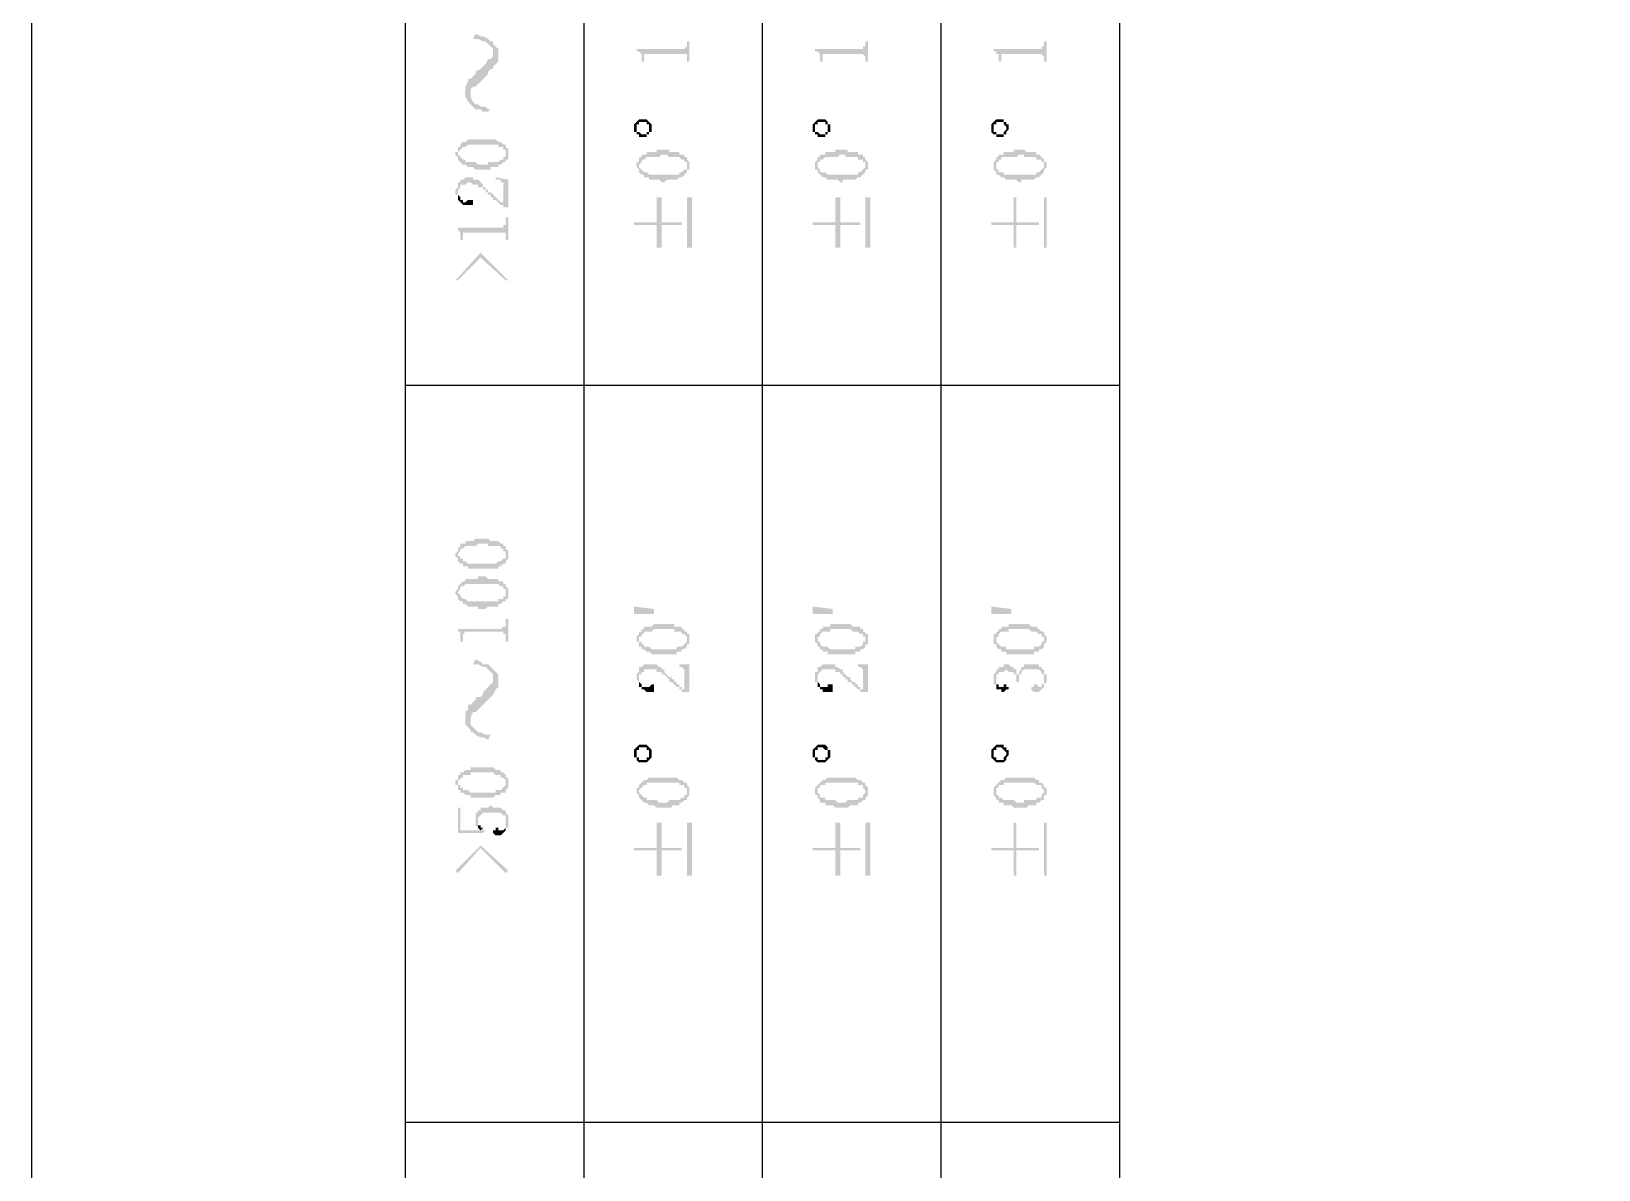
# Model space of a CAD drawing. Header units: millimetres. Extents: x 1233 to 2351, y 1180 to 1535.
# Drawn here: x 1931.4 to 1959.52, y 1494.6 to 1515.02 of the extents above; entities that cross this region are included whole.
import ezdxf

# ---------------------------------------------------------------- set-up
doc = ezdxf.new("R2010")
doc.units = ezdxf.units.MM

msp = doc.modelspace()

# ---------------------------------------------------------------- hatches: boundary and pattern name
at = {"transparency": 33554559}
for points in [[(1939.32318, 1514.88903), (1939.41344, 1514.88903), (1939.50371, 1514.8439), (1939.54884, 1514.8439), (1939.59397, 1514.79877), (1939.59397, 1514.79877), (1939.6391, 1514.75363), (1939.68424, 1514.7085), (1939.68424, 1514.34744), (1939.68424, 1514.39258), (1939.72937, 1514.43771), (1939.7745, 1514.48284), (1939.7745, 1514.7085), (1939.72937, 1514.75363), (1939.68424, 1514.79877), (1939.68424, 1514.8439), (1939.6391, 1514.8439), (1939.59397, 1514.88903), (1939.50371, 1514.93416), (1939.45857, 1514.93416), (1939.36831, 1514.9793)], [(1942.25677, 1514.7085), (1942.25677, 1514.66337), (1942.3019, 1514.66337), (1942.34703, 1514.61824), (1942.34703, 1514.57311), (1942.34703, 1514.48284), (1942.39217, 1514.48284), (1942.39217, 1514.57311), (1942.39217, 1514.61824), (1943.15941, 1514.61824), (1943.15941, 1514.57311), (1943.15941, 1514.48284), (1943.20454, 1514.48284), (1943.20454, 1514.8439), (1943.15941, 1514.8439), (1943.15941, 1514.79877), (1943.15941, 1514.75363), (1943.15941, 1514.75363), (1943.11428, 1514.7085), (1943.06915, 1514.7085)], [(1945.46115, 1514.7085), (1945.46115, 1514.66337), (1945.50629, 1514.66337), (1945.55142, 1514.61824), (1945.55142, 1514.57311), (1945.55142, 1514.48284), (1945.59655, 1514.48284), (1945.59655, 1514.57311), (1945.59655, 1514.61824), (1946.31866, 1514.61824), (1946.3638, 1514.57311), (1946.3638, 1514.48284), (1946.40893, 1514.48284), (1946.40893, 1514.8439), (1946.3638, 1514.8439), (1946.3638, 1514.79877), (1946.3638, 1514.75363), (1946.31866, 1514.75363), (1946.31866, 1514.7085), (1946.27353, 1514.7085)], [(1948.66554, 1514.7085), (1948.66554, 1514.66337), (1948.71067, 1514.66337), (1948.71067, 1514.61824), (1948.7558, 1514.61824), (1948.7558, 1514.57311), (1948.7558, 1514.48284), (1948.80093, 1514.48284), (1948.80093, 1514.57311), (1948.80093, 1514.61824), (1949.52305, 1514.61824), (1949.56818, 1514.57311), (1949.56818, 1514.48284), (1949.61331, 1514.48284), (1949.61331, 1514.8439), (1949.56818, 1514.8439), (1949.56818, 1514.79877), (1949.56818, 1514.75363), (1949.52305, 1514.75363), (1949.52305, 1514.7085), (1949.47792, 1514.7085)], [(1939.18778, 1513.94126), (1939.18778, 1513.85099), (1939.23291, 1513.76073), (1939.27805, 1513.71559), (1939.27805, 1513.89612), (1939.27805, 1513.98639), (1939.32318, 1514.03152), (1939.36831, 1514.03152), (1939.41344, 1514.07665), (1939.45857, 1514.12178), (1939.50371, 1514.16692), (1939.54884, 1514.21205), (1939.59397, 1514.25718), (1939.59397, 1514.30231), (1939.6391, 1514.34744), (1939.68424, 1514.34744), (1939.68424, 1514.61824), (1939.68424, 1514.57311), (1939.6391, 1514.52797), (1939.59397, 1514.52797), (1939.54884, 1514.43771), (1939.50371, 1514.39258), (1939.50371, 1514.39258), (1939.45857, 1514.34744), (1939.36831, 1514.30231), (1939.36831, 1514.25718), (1939.32318, 1514.21205), (1939.27805, 1514.16692), (1939.23291, 1514.16692), (1939.23291, 1514.12178), (1939.18778, 1514.03152), (1939.18778, 1513.98639)], [(1939.27805, 1513.71559), (1939.27805, 1513.71559), (1939.32318, 1513.67046), (1939.36831, 1513.62533), (1939.45857, 1513.62533), (1939.50371, 1513.5802), (1939.59397, 1513.5802), (1939.6391, 1513.62533), (1939.59397, 1513.62533), (1939.54884, 1513.67046), (1939.45857, 1513.67046), (1939.41344, 1513.71559), (1939.36831, 1513.71559), (1939.32318, 1513.76073), (1939.27805, 1513.85099), (1939.27805, 1513.89612)], [(1942.21164, 1513.3094), (1942.21164, 1513.26427), (1942.21164, 1513.21914), (1942.25677, 1513.21914), (1942.25677, 1513.17401), (1942.25677, 1513.3094), (1942.25677, 1513.35454), (1942.3019, 1513.35454), (1942.3019, 1513.39967), (1942.4373, 1513.39967), (1942.4373, 1513.35454), (1942.48243, 1513.35454), (1942.48243, 1513.3094), (1942.48243, 1513.17401), (1942.48243, 1513.21914), (1942.52756, 1513.21914), (1942.52756, 1513.26427), (1942.52756, 1513.3094), (1942.52756, 1513.35454), (1942.52756, 1513.35454), (1942.48243, 1513.39967), (1942.48243, 1513.39967), (1942.4373, 1513.4448), (1942.3019, 1513.4448), (1942.25677, 1513.39967), (1942.25677, 1513.39967), (1942.21164, 1513.35454)], [(1942.25677, 1513.17401), (1942.3019, 1513.17401), (1942.3019, 1513.12888), (1942.4373, 1513.12888), (1942.4373, 1513.17401), (1942.48243, 1513.17401), (1942.48243, 1513.3094), (1942.48243, 1513.26427), (1942.48243, 1513.21914), (1942.4373, 1513.21914), (1942.4373, 1513.17401), (1942.34703, 1513.17401), (1942.3019, 1513.21914), (1942.25677, 1513.21914), (1942.25677, 1513.3094), (1942.25677, 1513.3094)], [(1945.41602, 1513.3094), (1945.41602, 1513.26427), (1945.41602, 1513.21914), (1945.46115, 1513.21914), (1945.46115, 1513.17401), (1945.46115, 1513.3094), (1945.46115, 1513.35454), (1945.50629, 1513.35454), (1945.50629, 1513.39967), (1945.64168, 1513.39967), (1945.64168, 1513.35454), (1945.68681, 1513.35454), (1945.68681, 1513.3094), (1945.68681, 1513.17401), (1945.68681, 1513.21914), (1945.73195, 1513.21914), (1945.73195, 1513.26427), (1945.73195, 1513.3094), (1945.73195, 1513.35454), (1945.68681, 1513.35454), (1945.68681, 1513.39967), (1945.68681, 1513.39967), (1945.64168, 1513.4448), (1945.50629, 1513.4448), (1945.46115, 1513.39967), (1945.46115, 1513.39967), (1945.41602, 1513.35454)], [(1945.46115, 1513.17401), (1945.50629, 1513.17401), (1945.50629, 1513.12888), (1945.64168, 1513.12888), (1945.64168, 1513.17401), (1945.68681, 1513.17401), (1945.68681, 1513.3094), (1945.68681, 1513.26427), (1945.68681, 1513.21914), (1945.64168, 1513.21914), (1945.64168, 1513.17401), (1945.55142, 1513.17401), (1945.50629, 1513.21914), (1945.46115, 1513.21914), (1945.46115, 1513.3094), (1945.46115, 1513.3094)], [(1948.62041, 1513.3094), (1948.62041, 1513.26427), (1948.62041, 1513.21914), (1948.62041, 1513.21914), (1948.66554, 1513.17401), (1948.66554, 1513.3094), (1948.66554, 1513.35454), (1948.71067, 1513.35454), (1948.71067, 1513.39967), (1948.84607, 1513.39967), (1948.84607, 1513.35454), (1948.84607, 1513.35454), (1948.8912, 1513.3094), (1948.8912, 1513.17401), (1948.8912, 1513.21914), (1948.8912, 1513.21914), (1948.93633, 1513.26427), (1948.93633, 1513.3094), (1948.93633, 1513.35454), (1948.8912, 1513.35454), (1948.8912, 1513.39967), (1948.84607, 1513.39967), (1948.84607, 1513.4448), (1948.71067, 1513.4448), (1948.66554, 1513.39967), (1948.66554, 1513.39967), (1948.62041, 1513.35454)], [(1948.66554, 1513.17401), (1948.71067, 1513.17401), (1948.71067, 1513.12888), (1948.84607, 1513.12888), (1948.84607, 1513.17401), (1948.8912, 1513.17401), (1948.8912, 1513.3094), (1948.8912, 1513.26427), (1948.8912, 1513.26427), (1948.84607, 1513.21914), (1948.84607, 1513.17401), (1948.71067, 1513.17401), (1948.71067, 1513.21914), (1948.66554, 1513.21914), (1948.66554, 1513.3094), (1948.66554, 1513.3094)], [(1939.00725, 1512.81295), (1939.00725, 1512.81295), (1939.05238, 1512.76782), (1939.05238, 1512.72269), (1939.05238, 1512.85808), (1939.05238, 1512.85808), (1939.09752, 1512.90322), (1939.09752, 1512.90322), (1939.14265, 1512.94835), (1939.18778, 1512.94835), (1939.23291, 1512.99348), (1939.7745, 1512.99348), (1939.7745, 1512.94835), (1939.86476, 1512.94835), (1939.86476, 1512.90322), (1939.9099, 1512.90322), (1939.9099, 1512.85808), (1939.9099, 1512.81295), (1939.9099, 1512.99348), (1939.86476, 1512.99348), (1939.81963, 1513.03861), (1939.7745, 1513.03861), (1939.72937, 1513.08374), (1939.23291, 1513.08374), (1939.18778, 1513.03861), (1939.14265, 1513.03861), (1939.09752, 1512.99348), (1939.09752, 1512.94835), (1939.05238, 1512.94835), (1939.05238, 1512.85808), (1939.00725, 1512.85808)], [(1939.05238, 1512.72269), (1939.09752, 1512.67755), (1939.09752, 1512.67755), (1939.14265, 1512.63242), (1939.18778, 1512.63242), (1939.23291, 1512.58729), (1939.32318, 1512.58729), (1939.36831, 1512.54216), (1939.6391, 1512.54216), (1939.6391, 1512.58729), (1939.7745, 1512.58729), (1939.7745, 1512.63242), (1939.81963, 1512.63242), (1939.86476, 1512.67755), (1939.9099, 1512.67755), (1939.9099, 1512.72269), (1939.95503, 1512.72269), (1939.95503, 1512.76782), (1939.95503, 1512.81295), (1939.95503, 1512.85808), (1939.95503, 1512.90322), (1939.95503, 1512.90322), (1939.9099, 1512.94835), (1939.9099, 1512.81295), (1939.9099, 1512.76782), (1939.86476, 1512.76782), (1939.86476, 1512.72269), (1939.81963, 1512.72269), (1939.7745, 1512.67755), (1939.59397, 1512.67755), (1939.59397, 1512.63242), (1939.41344, 1512.63242), (1939.36831, 1512.67755), (1939.18778, 1512.67755), (1939.18778, 1512.72269), (1939.14265, 1512.72269), (1939.09752, 1512.76782), (1939.09752, 1512.76782), (1939.05238, 1512.81295), (1939.05238, 1512.81295)], [(1942.25677, 1512.63242), (1942.25677, 1512.58729), (1942.25677, 1512.58729), (1942.3019, 1512.54216), (1942.3019, 1512.49703), (1942.3019, 1512.63242), (1942.3019, 1512.63242), (1942.34703, 1512.67755), (1942.34703, 1512.72269), (1942.39217, 1512.72269), (1942.4373, 1512.76782), (1942.66296, 1512.76782), (1942.70809, 1512.81295), (1942.79836, 1512.81295), (1942.84349, 1512.76782), (1943.02402, 1512.76782), (1943.06915, 1512.72269), (1943.11428, 1512.72269), (1943.11428, 1512.67755), (1943.15941, 1512.67755), (1943.15941, 1512.63242), (1943.15941, 1512.76782), (1943.11428, 1512.76782), (1943.11428, 1512.81295), (1943.02402, 1512.81295), (1943.02402, 1512.85808), (1942.84349, 1512.85808), (1942.84349, 1512.90322), (1942.61783, 1512.90322), (1942.61783, 1512.85808), (1942.4373, 1512.85808), (1942.4373, 1512.81295), (1942.34703, 1512.81295), (1942.34703, 1512.76782), (1942.3019, 1512.76782), (1942.3019, 1512.72269), (1942.3019, 1512.67755), (1942.25677, 1512.67755)], [(1942.3019, 1512.49703), (1942.34703, 1512.45189), (1942.39217, 1512.45189), (1942.39217, 1512.40676), (1942.48243, 1512.40676), (1942.48243, 1512.36163), (1942.66296, 1512.36163), (1942.70809, 1512.3165), (1942.75322, 1512.3165), (1942.79836, 1512.36163), (1942.97888, 1512.36163), (1943.02402, 1512.40676), (1943.06915, 1512.40676), (1943.11428, 1512.45189), (1943.11428, 1512.45189), (1943.15941, 1512.49703), (1943.15941, 1512.54216), (1943.20454, 1512.54216), (1943.20454, 1512.58729), (1943.20454, 1512.63242), (1943.20454, 1512.67755), (1943.20454, 1512.67755), (1943.15941, 1512.72269), (1943.15941, 1512.58729), (1943.15941, 1512.54216), (1943.11428, 1512.54216), (1943.06915, 1512.49703), (1943.02402, 1512.49703), (1943.02402, 1512.45189), (1942.48243, 1512.45189), (1942.4373, 1512.49703), (1942.39217, 1512.49703), (1942.34703, 1512.54216), (1942.34703, 1512.54216), (1942.3019, 1512.58729), (1942.3019, 1512.63242)], [(1945.46115, 1512.63242), (1945.46115, 1512.58729), (1945.46115, 1512.54216), (1945.50629, 1512.54216), (1945.50629, 1512.49703), (1945.50629, 1512.63242), (1945.50629, 1512.67755), (1945.55142, 1512.67755), (1945.55142, 1512.72269), (1945.59655, 1512.72269), (1945.64168, 1512.76782), (1945.86734, 1512.76782), (1945.91248, 1512.81295), (1946.00274, 1512.81295), (1946.00274, 1512.76782), (1946.2284, 1512.76782), (1946.2284, 1512.72269), (1946.31866, 1512.72269), (1946.31866, 1512.67755), (1946.3638, 1512.67755), (1946.3638, 1512.63242), (1946.3638, 1512.76782), (1946.31866, 1512.76782), (1946.31866, 1512.81295), (1946.2284, 1512.81295), (1946.2284, 1512.85808), (1946.04787, 1512.85808), (1946.04787, 1512.90322), (1945.82221, 1512.90322), (1945.82221, 1512.85808), (1945.64168, 1512.85808), (1945.64168, 1512.81295), (1945.55142, 1512.81295), (1945.55142, 1512.76782), (1945.50629, 1512.76782), (1945.50629, 1512.72269), (1945.50629, 1512.72269), (1945.46115, 1512.67755)], [(1945.50629, 1512.49703), (1945.55142, 1512.45189), (1945.55142, 1512.45189), (1945.59655, 1512.40676), (1945.64168, 1512.40676), (1945.68681, 1512.36163), (1945.86734, 1512.36163), (1945.91248, 1512.3165), (1945.95761, 1512.3165), (1945.95761, 1512.36163), (1946.18327, 1512.36163), (1946.2284, 1512.40676), (1946.27353, 1512.40676), (1946.31866, 1512.45189), (1946.31866, 1512.45189), (1946.3638, 1512.49703), (1946.3638, 1512.54216), (1946.40893, 1512.54216), (1946.40893, 1512.58729), (1946.40893, 1512.63242), (1946.40893, 1512.67755), (1946.40893, 1512.67755), (1946.3638, 1512.72269), (1946.3638, 1512.58729), (1946.3638, 1512.58729), (1946.31866, 1512.54216), (1946.31866, 1512.54216), (1946.27353, 1512.49703), (1946.2284, 1512.49703), (1946.2284, 1512.45189), (1945.68681, 1512.45189), (1945.64168, 1512.49703), (1945.55142, 1512.49703), (1945.55142, 1512.54216), (1945.55142, 1512.54216), (1945.50629, 1512.58729), (1945.50629, 1512.63242)], [(1948.66554, 1512.63242), (1948.66554, 1512.58729), (1948.66554, 1512.54216), (1948.66554, 1512.54216), (1948.71067, 1512.49703), (1948.71067, 1512.63242), (1948.71067, 1512.67755), (1948.7558, 1512.67755), (1948.7558, 1512.72269), (1948.80093, 1512.72269), (1948.80093, 1512.76782), (1949.07173, 1512.76782), (1949.11686, 1512.81295), (1949.20712, 1512.81295), (1949.20712, 1512.76782), (1949.43278, 1512.76782), (1949.43278, 1512.72269), (1949.52305, 1512.72269), (1949.52305, 1512.67755), (1949.56818, 1512.67755), (1949.56818, 1512.63242), (1949.56818, 1512.72269), (1949.52305, 1512.76782), (1949.52305, 1512.76782), (1949.47792, 1512.81295), (1949.43278, 1512.81295), (1949.43278, 1512.85808), (1949.25226, 1512.85808), (1949.20712, 1512.90322), (1949.0266, 1512.90322), (1949.0266, 1512.85808), (1948.84607, 1512.85808), (1948.84607, 1512.81295), (1948.7558, 1512.81295), (1948.7558, 1512.76782), (1948.71067, 1512.76782), (1948.71067, 1512.72269), (1948.71067, 1512.72269), (1948.66554, 1512.67755)], [(1948.71067, 1512.49703), (1948.71067, 1512.45189), (1948.7558, 1512.45189), (1948.80093, 1512.40676), (1948.84607, 1512.40676), (1948.8912, 1512.36163), (1949.07173, 1512.36163), (1949.11686, 1512.3165), (1949.16199, 1512.3165), (1949.16199, 1512.36163), (1949.38765, 1512.36163), (1949.43278, 1512.40676), (1949.47792, 1512.40676), (1949.52305, 1512.45189), (1949.52305, 1512.45189), (1949.56818, 1512.49703), (1949.56818, 1512.54216), (1949.56818, 1512.54216), (1949.61331, 1512.58729), (1949.61331, 1512.63242), (1949.61331, 1512.67755), (1949.56818, 1512.67755), (1949.56818, 1512.72269), (1949.56818, 1512.58729), (1949.56818, 1512.58729), (1949.52305, 1512.54216), (1949.52305, 1512.54216), (1949.47792, 1512.49703), (1949.43278, 1512.49703), (1949.43278, 1512.45189), (1948.84607, 1512.45189), (1948.84607, 1512.49703), (1948.7558, 1512.49703), (1948.7558, 1512.54216), (1948.71067, 1512.54216), (1948.71067, 1512.58729), (1948.71067, 1512.63242)], [(1939.00725, 1512.13597), (1939.00725, 1512.09084), (1939.05238, 1512.09084), (1939.05238, 1512.00057), (1939.05238, 1512.13597), (1939.05238, 1512.1811), (1939.05238, 1512.1811), (1939.09752, 1512.22623), (1939.09752, 1512.27136), (1939.18778, 1512.27136), (1939.23291, 1512.3165), (1939.27805, 1512.3165), (1939.32318, 1512.27136), (1939.41344, 1512.27136), (1939.41344, 1512.22623), (1939.50371, 1512.22623), (1939.50371, 1512.1811), (1939.54884, 1512.1811), (1939.54884, 1512.13597), (1939.59397, 1512.13597), (1939.59397, 1512.09084), (1939.6391, 1512.09084), (1939.6391, 1512.0457), (1939.68424, 1512.0457), (1939.68424, 1512.00057), (1939.72937, 1512.00057), (1939.7745, 1511.95544), (1939.7745, 1511.95544), (1939.81963, 1511.91031), (1939.86476, 1511.91031), (1939.86476, 1511.86518), (1939.86476, 1511.95544), (1939.81963, 1511.95544), (1939.7745, 1512.00057), (1939.7745, 1512.00057), (1939.72937, 1512.0457), (1939.72937, 1512.0457), (1939.68424, 1512.09084), (1939.68424, 1512.09084), (1939.6391, 1512.13597), (1939.59397, 1512.13597), (1939.59397, 1512.1811), (1939.54884, 1512.1811), (1939.54884, 1512.22623), (1939.50371, 1512.22623), (1939.50371, 1512.27136), (1939.50371, 1512.27136), (1939.45857, 1512.3165), (1939.45857, 1512.3165), (1939.41344, 1512.36163), (1939.32318, 1512.36163), (1939.32318, 1512.40676), (1939.18778, 1512.40676), (1939.14265, 1512.36163), (1939.09752, 1512.36163), (1939.09752, 1512.3165), (1939.05238, 1512.3165), (1939.05238, 1512.27136), (1939.05238, 1512.22623), (1939.05238, 1512.22623), (1939.00725, 1512.1811)], [(1939.72937, 1512.40676), (1939.72937, 1512.36163), (1939.81963, 1512.36163), (1939.81963, 1512.3165), (1939.86476, 1512.3165), (1939.86476, 1512.27136), (1939.86476, 1511.86518), (1939.95503, 1511.86518), (1939.95503, 1512.36163)], [(1939.05238, 1512.00057), (1939.05238, 1512.00057), (1939.09752, 1511.95544), (1939.09752, 1511.95544), (1939.14265, 1511.91031), (1939.32318, 1511.91031), (1939.32318, 1512.00057), (1939.23291, 1512.00057), (1939.18778, 1511.95544), (1939.14265, 1511.95544), (1939.14265, 1512.00057), (1939.09752, 1512.00057), (1939.09752, 1512.0457), (1939.09752, 1512.0457), (1939.05238, 1512.09084), (1939.05238, 1512.13597)], [(1942.21164, 1511.59438), (1942.21164, 1511.54925), (1942.61783, 1511.54925), (1942.61783, 1511.14306), (1942.70809, 1511.14306), (1942.70809, 1511.54925), (1943.06915, 1511.54925), (1943.06915, 1511.59438), (1942.70809, 1511.59438), (1942.70809, 1512.0457), (1942.61783, 1512.0457), (1942.61783, 1511.59438)], [(1943.24968, 1511.14306), (1943.24968, 1512.0457), (1943.15941, 1512.0457), (1943.15941, 1511.14306)], [(1945.41602, 1511.59438), (1945.41602, 1511.54925), (1945.82221, 1511.54925), (1945.82221, 1511.14306), (1945.91248, 1511.14306), (1945.91248, 1511.54925), (1946.27353, 1511.54925), (1946.27353, 1511.59438), (1945.91248, 1511.59438), (1945.91248, 1512.0457), (1945.82221, 1512.0457), (1945.82221, 1511.59438)], [(1946.45406, 1511.14306), (1946.45406, 1512.0457), (1946.3638, 1512.0457), (1946.3638, 1511.14306)], [(1948.62041, 1511.59438), (1948.62041, 1511.54925), (1949.0266, 1511.54925), (1949.0266, 1511.14306), (1949.07173, 1511.14306), (1949.07173, 1511.54925), (1949.47792, 1511.54925), (1949.47792, 1511.59438), (1949.07173, 1511.59438), (1949.07173, 1512.0457), (1949.0266, 1512.0457), (1949.0266, 1511.59438)], [(1949.61331, 1511.14306), (1949.61331, 1512.0457), (1949.56818, 1512.0457), (1949.56818, 1511.14306)], [(1939.00725, 1511.50412), (1939.05238, 1511.50412), (1939.05238, 1511.45899), (1939.05238, 1511.45899), (1939.09752, 1511.41385), (1939.09752, 1511.36872), (1939.09752, 1511.27846), (1939.14265, 1511.27846), (1939.14265, 1511.41385), (1939.9099, 1511.41385), (1939.9099, 1511.36872), (1939.9099, 1511.27846), (1939.95503, 1511.27846), (1939.95503, 1511.68465), (1939.9099, 1511.68465), (1939.9099, 1511.59438), (1939.9099, 1511.54925), (1939.86476, 1511.54925), (1939.86476, 1511.50412), (1939.81963, 1511.50412)], [(1939.00725, 1510.55634), (1939.05238, 1510.55634), (1939.45857, 1510.96253), (1939.9099, 1510.55634), (1939.95503, 1510.55634), (1939.45857, 1511.0528)], [(1939.00725, 1505.65112), (1939.00725, 1505.60599), (1939.00725, 1505.60599), (1939.05238, 1505.56086), (1939.05238, 1505.51572), (1939.05238, 1505.65112), (1939.05238, 1505.65112), (1939.09752, 1505.69625), (1939.09752, 1505.74138), (1939.14265, 1505.74138), (1939.18778, 1505.78652), (1939.36831, 1505.78652), (1939.41344, 1505.83165), (1939.59397, 1505.83165), (1939.59397, 1505.78652), (1939.81963, 1505.78652), (1939.81963, 1505.74138), (1939.86476, 1505.74138), (1939.86476, 1505.69625), (1939.9099, 1505.69625), (1939.9099, 1505.65112), (1939.9099, 1505.78652), (1939.86476, 1505.78652), (1939.86476, 1505.83165), (1939.81963, 1505.83165), (1939.7745, 1505.87678), (1939.6391, 1505.87678), (1939.59397, 1505.92191), (1939.36831, 1505.92191), (1939.32318, 1505.87678), (1939.18778, 1505.87678), (1939.18778, 1505.83165), (1939.09752, 1505.83165), (1939.09752, 1505.78652), (1939.09752, 1505.78652), (1939.05238, 1505.74138), (1939.05238, 1505.69625), (1939.05238, 1505.69625)], [(1939.05238, 1505.51572), (1939.09752, 1505.47059), (1939.14265, 1505.47059), (1939.14265, 1505.42546), (1939.23291, 1505.42546), (1939.23291, 1505.38033), (1939.7745, 1505.38033), (1939.7745, 1505.42546), (1939.81963, 1505.42546), (1939.86476, 1505.47059), (1939.9099, 1505.47059), (1939.9099, 1505.51572), (1939.9099, 1505.51572), (1939.95503, 1505.56086), (1939.95503, 1505.60599), (1939.95503, 1505.65112), (1939.95503, 1505.69625), (1939.95503, 1505.69625), (1939.9099, 1505.74138), (1939.9099, 1505.60599), (1939.9099, 1505.56086), (1939.86476, 1505.56086), (1939.81963, 1505.51572), (1939.7745, 1505.51572), (1939.72937, 1505.47059), (1939.23291, 1505.47059), (1939.18778, 1505.51572), (1939.14265, 1505.51572), (1939.14265, 1505.56086), (1939.09752, 1505.56086), (1939.09752, 1505.60599), (1939.05238, 1505.60599), (1939.05238, 1505.65112)], [(1939.00725, 1504.97414), (1939.00725, 1504.92901), (1939.00725, 1504.92901), (1939.05238, 1504.88387), (1939.05238, 1504.83874), (1939.05238, 1504.97414), (1939.05238, 1504.97414), (1939.09752, 1505.01927), (1939.09752, 1505.0644), (1939.14265, 1505.0644), (1939.18778, 1505.10953), (1939.7745, 1505.10953), (1939.81963, 1505.0644), (1939.86476, 1505.0644), (1939.86476, 1505.01927), (1939.9099, 1505.01927), (1939.9099, 1504.97414), (1939.9099, 1505.10953), (1939.86476, 1505.10953), (1939.86476, 1505.15467), (1939.7745, 1505.15467), (1939.7745, 1505.1998), (1939.59397, 1505.1998), (1939.54884, 1505.24493), (1939.41344, 1505.24493), (1939.41344, 1505.1998), (1939.18778, 1505.1998), (1939.18778, 1505.15467), (1939.14265, 1505.15467), (1939.09752, 1505.10953), (1939.09752, 1505.10953), (1939.05238, 1505.0644), (1939.05238, 1505.01927), (1939.05238, 1505.01927)], [(1939.05238, 1504.83874), (1939.09752, 1504.79361), (1939.14265, 1504.79361), (1939.14265, 1504.74848), (1939.18778, 1504.74848), (1939.23291, 1504.70334), (1939.41344, 1504.70334), (1939.41344, 1504.65821), (1939.54884, 1504.65821), (1939.59397, 1504.70334), (1939.7745, 1504.70334), (1939.7745, 1504.74848), (1939.81963, 1504.74848), (1939.86476, 1504.79361), (1939.9099, 1504.79361), (1939.9099, 1504.83874), (1939.95503, 1504.83874), (1939.95503, 1504.88387), (1939.95503, 1504.97414), (1939.95503, 1505.01927), (1939.95503, 1505.01927), (1939.9099, 1505.0644), (1939.9099, 1504.92901), (1939.9099, 1504.88387), (1939.86476, 1504.88387), (1939.86476, 1504.83874), (1939.7745, 1504.83874), (1939.7745, 1504.79361), (1939.23291, 1504.79361), (1939.18778, 1504.83874), (1939.14265, 1504.83874), (1939.09752, 1504.88387), (1939.09752, 1504.92901), (1939.05238, 1504.92901), (1939.05238, 1504.97414)], [(1942.21164, 1504.70334), (1942.57269, 1504.65821), (1942.57269, 1504.56795), (1942.21164, 1504.56795)], [(1945.41602, 1504.70334), (1945.77708, 1504.65821), (1945.77708, 1504.56795), (1945.41602, 1504.56795)], [(1948.62041, 1504.70334), (1948.98146, 1504.65821), (1948.98146, 1504.56795), (1948.62041, 1504.56795)], [(1939.00725, 1504.29715), (1939.05238, 1504.29715), (1939.05238, 1504.25202), (1939.09752, 1504.25202), (1939.09752, 1504.20689), (1939.09752, 1504.07149), (1939.14265, 1504.07149), (1939.14265, 1504.20689), (1939.14265, 1504.20689), (1939.18778, 1504.25202), (1939.86476, 1504.25202), (1939.86476, 1504.20689), (1939.9099, 1504.20689), (1939.9099, 1504.07149), (1939.95503, 1504.07149), (1939.95503, 1504.47768), (1939.9099, 1504.47768), (1939.9099, 1504.38742), (1939.9099, 1504.34229), (1939.86476, 1504.34229), (1939.81963, 1504.29715)], [(1942.25677, 1504.11663), (1942.25677, 1504.07149), (1942.3019, 1504.07149), (1942.3019, 1504.02636), (1942.3019, 1503.98123), (1942.3019, 1504.11663), (1942.3019, 1504.16176), (1942.34703, 1504.16176), (1942.34703, 1504.20689), (1942.39217, 1504.20689), (1942.39217, 1504.25202), (1942.52756, 1504.25202), (1942.57269, 1504.29715), (1942.93375, 1504.29715), (1942.93375, 1504.25202), (1943.06915, 1504.25202), (1943.06915, 1504.20689), (1943.11428, 1504.20689), (1943.15941, 1504.16176), (1943.15941, 1504.11663), (1943.15941, 1504.25202), (1943.11428, 1504.25202), (1943.11428, 1504.29715), (1943.06915, 1504.29715), (1943.06915, 1504.34229), (1942.93375, 1504.34229), (1942.93375, 1504.38742), (1942.57269, 1504.38742), (1942.52756, 1504.34229), (1942.39217, 1504.34229), (1942.39217, 1504.29715), (1942.34703, 1504.29715), (1942.34703, 1504.25202), (1942.3019, 1504.25202), (1942.3019, 1504.20689), (1942.3019, 1504.20689), (1942.25677, 1504.16176)], [(1942.3019, 1503.98123), (1942.34703, 1503.98123), (1942.34703, 1503.9361), (1942.39217, 1503.9361), (1942.4373, 1503.89097), (1942.48243, 1503.89097), (1942.52756, 1503.84583), (1942.97888, 1503.84583), (1942.97888, 1503.89097), (1943.06915, 1503.89097), (1943.06915, 1503.9361), (1943.11428, 1503.9361), (1943.15941, 1503.98123), (1943.15941, 1504.02636), (1943.20454, 1504.02636), (1943.20454, 1504.07149), (1943.20454, 1504.11663), (1943.20454, 1504.16176), (1943.20454, 1504.20689), (1943.15941, 1504.20689), (1943.15941, 1504.25202), (1943.15941, 1504.07149), (1943.15941, 1504.07149), (1943.11428, 1504.02636), (1943.11428, 1504.02636), (1943.06915, 1503.98123), (1942.97888, 1503.98123), (1942.97888, 1503.9361), (1942.52756, 1503.9361), (1942.48243, 1503.98123), (1942.39217, 1503.98123), (1942.39217, 1504.02636), (1942.34703, 1504.02636), (1942.34703, 1504.07149), (1942.3019, 1504.07149), (1942.3019, 1504.11663)], [(1945.46115, 1504.11663), (1945.46115, 1504.07149), (1945.46115, 1504.07149), (1945.50629, 1504.02636), (1945.50629, 1503.98123), (1945.50629, 1504.11663), (1945.50629, 1504.16176), (1945.55142, 1504.16176), (1945.55142, 1504.20689), (1945.55142, 1504.20689), (1945.59655, 1504.25202), (1945.73195, 1504.25202), (1945.73195, 1504.29715), (1946.093, 1504.29715), (1946.13814, 1504.25202), (1946.2284, 1504.25202), (1946.27353, 1504.20689), (1946.31866, 1504.20689), (1946.31866, 1504.16176), (1946.3638, 1504.16176), (1946.3638, 1504.11663), (1946.3638, 1504.25202), (1946.31866, 1504.25202), (1946.31866, 1504.29715), (1946.27353, 1504.29715), (1946.27353, 1504.34229), (1946.13814, 1504.34229), (1946.093, 1504.38742), (1945.73195, 1504.38742), (1945.73195, 1504.34229), (1945.59655, 1504.34229), (1945.59655, 1504.29715), (1945.55142, 1504.29715), (1945.55142, 1504.25202), (1945.50629, 1504.25202), (1945.50629, 1504.20689), (1945.46115, 1504.20689)], [(1945.50629, 1503.98123), (1945.55142, 1503.98123), (1945.55142, 1503.9361), (1945.59655, 1503.9361), (1945.59655, 1503.89097), (1945.68681, 1503.89097), (1945.68681, 1503.84583), (1946.18327, 1503.84583), (1946.18327, 1503.89097), (1946.27353, 1503.89097), (1946.27353, 1503.9361), (1946.31866, 1503.9361), (1946.3638, 1503.98123), (1946.3638, 1504.02636), (1946.40893, 1504.02636), (1946.40893, 1504.07149), (1946.40893, 1504.11663), (1946.40893, 1504.16176), (1946.40893, 1504.20689), (1946.3638, 1504.20689), (1946.3638, 1504.25202), (1946.3638, 1504.07149), (1946.31866, 1504.07149), (1946.31866, 1504.02636), (1946.31866, 1504.02636), (1946.27353, 1503.98123), (1946.18327, 1503.98123), (1946.18327, 1503.9361), (1945.73195, 1503.9361), (1945.68681, 1503.98123), (1945.59655, 1503.98123), (1945.55142, 1504.02636), (1945.55142, 1504.07149), (1945.50629, 1504.07149), (1945.50629, 1504.11663)], [(1948.66554, 1504.11663), (1948.66554, 1504.07149), (1948.66554, 1504.02636), (1948.71067, 1504.02636), (1948.71067, 1503.98123), (1948.71067, 1504.11663), (1948.71067, 1504.16176), (1948.7558, 1504.16176), (1948.7558, 1504.20689), (1948.7558, 1504.20689), (1948.80093, 1504.25202), (1948.93633, 1504.25202), (1948.93633, 1504.29715), (1949.29739, 1504.29715), (1949.34252, 1504.25202), (1949.43278, 1504.25202), (1949.47792, 1504.20689), (1949.52305, 1504.20689), (1949.52305, 1504.16176), (1949.56818, 1504.16176), (1949.56818, 1504.11663), (1949.56818, 1504.25202), (1949.52305, 1504.25202), (1949.47792, 1504.29715), (1949.47792, 1504.29715), (1949.43278, 1504.34229), (1949.34252, 1504.34229), (1949.29739, 1504.38742), (1948.93633, 1504.38742), (1948.93633, 1504.34229), (1948.80093, 1504.34229), (1948.80093, 1504.29715), (1948.7558, 1504.29715), (1948.7558, 1504.25202), (1948.71067, 1504.25202), (1948.71067, 1504.20689), (1948.66554, 1504.20689)], [(1948.71067, 1503.98123), (1948.71067, 1503.98123), (1948.7558, 1503.9361), (1948.80093, 1503.9361), (1948.80093, 1503.89097), (1948.8912, 1503.89097), (1948.8912, 1503.84583), (1949.38765, 1503.84583), (1949.38765, 1503.89097), (1949.47792, 1503.89097), (1949.47792, 1503.9361), (1949.52305, 1503.9361), (1949.56818, 1503.98123), (1949.56818, 1504.02636), (1949.56818, 1504.02636), (1949.61331, 1504.07149), (1949.61331, 1504.11663), (1949.61331, 1504.16176), (1949.61331, 1504.16176), (1949.56818, 1504.20689), (1949.56818, 1504.25202), (1949.56818, 1504.07149), (1949.52305, 1504.07149), (1949.52305, 1504.02636), (1949.52305, 1504.02636), (1949.47792, 1503.98123), (1949.38765, 1503.98123), (1949.38765, 1503.9361), (1948.8912, 1503.9361), (1948.8912, 1503.98123), (1948.80093, 1503.98123), (1948.7558, 1504.02636), (1948.7558, 1504.02636), (1948.71067, 1504.07149), (1948.71067, 1504.11663)], [(1939.32318, 1503.6653), (1939.41344, 1503.6653), (1939.50371, 1503.62017), (1939.54884, 1503.62017), (1939.59397, 1503.57504), (1939.59397, 1503.57504), (1939.6391, 1503.52991), (1939.68424, 1503.48478), (1939.68424, 1503.12372), (1939.68424, 1503.12372), (1939.72937, 1503.21398), (1939.7745, 1503.25911), (1939.7745, 1503.48478), (1939.72937, 1503.52991), (1939.68424, 1503.57504), (1939.68424, 1503.57504), (1939.6391, 1503.62017), (1939.59397, 1503.6653), (1939.50371, 1503.6653), (1939.45857, 1503.71044), (1939.36831, 1503.75557)], [(1939.18778, 1502.71753), (1939.18778, 1502.58213), (1939.23291, 1502.537), (1939.27805, 1502.49187), (1939.27805, 1502.6724), (1939.27805, 1502.71753), (1939.32318, 1502.80779), (1939.36831, 1502.80779), (1939.41344, 1502.85293), (1939.45857, 1502.89806), (1939.50371, 1502.94319), (1939.54884, 1502.98832), (1939.59397, 1503.03345), (1939.59397, 1503.03345), (1939.6391, 1503.07859), (1939.68424, 1503.12372), (1939.68424, 1503.39451), (1939.68424, 1503.34938), (1939.6391, 1503.30425), (1939.59397, 1503.25911), (1939.54884, 1503.21398), (1939.50371, 1503.16885), (1939.50371, 1503.12372), (1939.45857, 1503.07859), (1939.36831, 1503.07859), (1939.36831, 1503.03345), (1939.32318, 1502.98832), (1939.27805, 1502.94319), (1939.23291, 1502.94319), (1939.23291, 1502.85293), (1939.18778, 1502.80779), (1939.18778, 1502.76266)], [(1942.25677, 1503.43964), (1942.25677, 1503.39451), (1942.25677, 1503.39451), (1942.3019, 1503.34938), (1942.3019, 1503.30425), (1942.3019, 1503.43964), (1942.3019, 1503.48478), (1942.34703, 1503.48478), (1942.34703, 1503.52991), (1942.39217, 1503.52991), (1942.39217, 1503.57504), (1942.61783, 1503.57504), (1942.61783, 1503.52991), (1942.70809, 1503.52991), (1942.70809, 1503.48478), (1942.75322, 1503.48478), (1942.79836, 1503.43964), (1942.79836, 1503.43964), (1942.84349, 1503.39451), (1942.84349, 1503.34938), (1942.88862, 1503.34938), (1942.93375, 1503.30425), (1942.93375, 1503.30425), (1942.97888, 1503.25911), (1943.02402, 1503.25911), (1943.02402, 1503.21398), (1943.06915, 1503.21398), (1943.06915, 1503.16885), (1943.11428, 1503.16885), (1943.11428, 1503.21398), (1943.06915, 1503.21398), (1943.06915, 1503.25911), (1943.02402, 1503.25911), (1943.02402, 1503.30425), (1942.97888, 1503.30425), (1942.97888, 1503.34938), (1942.93375, 1503.34938), (1942.93375, 1503.39451), (1942.88862, 1503.39451), (1942.88862, 1503.43964), (1942.84349, 1503.43964), (1942.79836, 1503.48478), (1942.79836, 1503.48478), (1942.75322, 1503.52991), (1942.75322, 1503.57504), (1942.70809, 1503.57504), (1942.70809, 1503.62017), (1942.66296, 1503.62017), (1942.61783, 1503.6653), (1942.39217, 1503.6653), (1942.34703, 1503.62017), (1942.3019, 1503.62017), (1942.3019, 1503.57504), (1942.3019, 1503.52991), (1942.3019, 1503.52991), (1942.25677, 1503.48478)], [(1942.3019, 1503.30425), (1942.3019, 1503.25911), (1942.34703, 1503.25911), (1942.34703, 1503.21398), (1942.39217, 1503.21398), (1942.4373, 1503.16885), (1942.57269, 1503.16885), (1942.57269, 1503.25911), (1942.57269, 1503.30425), (1942.52756, 1503.30425), (1942.48243, 1503.25911), (1942.34703, 1503.25911), (1942.34703, 1503.30425), (1942.34703, 1503.30425), (1942.3019, 1503.34938), (1942.3019, 1503.39451), (1942.3019, 1503.39451)], [(1942.97888, 1503.6653), (1943.02402, 1503.6653), (1943.02402, 1503.62017), (1943.06915, 1503.62017), (1943.11428, 1503.57504), (1943.11428, 1503.16885), (1943.20454, 1503.16885), (1943.20454, 1503.6653)], [(1945.46115, 1503.43964), (1945.46115, 1503.39451), (1945.46115, 1503.34938), (1945.50629, 1503.34938), (1945.50629, 1503.30425), (1945.50629, 1503.43964), (1945.50629, 1503.48478), (1945.50629, 1503.48478), (1945.55142, 1503.52991), (1945.55142, 1503.52991), (1945.59655, 1503.57504), (1945.82221, 1503.57504), (1945.82221, 1503.52991), (1945.91248, 1503.52991), (1945.91248, 1503.48478), (1945.95761, 1503.48478), (1945.95761, 1503.43964), (1946.00274, 1503.43964), (1946.00274, 1503.39451), (1946.04787, 1503.39451), (1946.04787, 1503.34938), (1946.093, 1503.34938), (1946.13814, 1503.30425), (1946.13814, 1503.30425), (1946.18327, 1503.25911), (1946.18327, 1503.25911), (1946.2284, 1503.21398), (1946.27353, 1503.21398), (1946.27353, 1503.16885), (1946.31866, 1503.16885), (1946.31866, 1503.21398), (1946.27353, 1503.21398), (1946.27353, 1503.25911), (1946.2284, 1503.25911), (1946.2284, 1503.30425), (1946.18327, 1503.30425), (1946.18327, 1503.34938), (1946.13814, 1503.34938), (1946.093, 1503.39451), (1946.093, 1503.43964), (1946.04787, 1503.43964), (1946.00274, 1503.48478), (1946.00274, 1503.48478), (1945.95761, 1503.52991), (1945.95761, 1503.57504), (1945.91248, 1503.57504), (1945.86734, 1503.62017), (1945.82221, 1503.62017), (1945.82221, 1503.6653), (1945.59655, 1503.6653), (1945.55142, 1503.62017), (1945.50629, 1503.62017), (1945.50629, 1503.57504), (1945.50629, 1503.52991), (1945.46115, 1503.52991)], [(1945.50629, 1503.30425), (1945.50629, 1503.25911), (1945.55142, 1503.25911), (1945.55142, 1503.21398), (1945.59655, 1503.21398), (1945.59655, 1503.16885), (1945.77708, 1503.16885), (1945.77708, 1503.25911), (1945.77708, 1503.30425), (1945.68681, 1503.30425), (1945.68681, 1503.25911), (1945.55142, 1503.25911), (1945.55142, 1503.30425), (1945.55142, 1503.30425), (1945.50629, 1503.34938), (1945.50629, 1503.39451), (1945.50629, 1503.39451)], [(1946.18327, 1503.6653), (1946.2284, 1503.6653), (1946.2284, 1503.62017), (1946.27353, 1503.62017), (1946.31866, 1503.57504), (1946.31866, 1503.16885), (1946.40893, 1503.16885), (1946.40893, 1503.6653)], [(1948.66554, 1503.39451), (1948.66554, 1503.30425), (1948.71067, 1503.30425), (1948.71067, 1503.39451), (1948.71067, 1503.43964), (1948.71067, 1503.48478), (1948.7558, 1503.48478), (1948.7558, 1503.52991), (1948.84607, 1503.52991), (1948.8912, 1503.57504), (1948.93633, 1503.52991), (1949.0266, 1503.52991), (1949.0266, 1503.48478), (1949.07173, 1503.48478), (1949.07173, 1503.43964), (1949.07173, 1503.39451), (1949.07173, 1503.34938), (1949.11686, 1503.34938), (1949.11686, 1503.39451), (1949.11686, 1503.48478), (1949.16199, 1503.48478), (1949.16199, 1503.52991), (1949.16199, 1503.52991), (1949.20712, 1503.57504), (1949.47792, 1503.57504), (1949.52305, 1503.52991), (1949.52305, 1503.48478), (1949.56818, 1503.48478), (1949.56818, 1503.43964), (1949.56818, 1503.39451), (1949.56818, 1503.57504), (1949.52305, 1503.57504), (1949.52305, 1503.62017), (1949.47792, 1503.62017), (1949.47792, 1503.6653), (1949.20712, 1503.6653), (1949.20712, 1503.62017), (1949.16199, 1503.62017), (1949.16199, 1503.57504), (1949.16199, 1503.57504), (1949.11686, 1503.52991), (1949.11686, 1503.48478), (1949.07173, 1503.48478), (1949.07173, 1503.57504), (1949.0266, 1503.57504), (1949.0266, 1503.62017), (1948.98146, 1503.62017), (1948.93633, 1503.6653), (1948.84607, 1503.6653), (1948.84607, 1503.62017), (1948.7558, 1503.62017), (1948.7558, 1503.57504), (1948.71067, 1503.57504), (1948.71067, 1503.52991), (1948.71067, 1503.52991), (1948.66554, 1503.48478), (1948.66554, 1503.43964)], [(1948.71067, 1503.30425), (1948.71067, 1503.25911), (1948.71067, 1503.21398), (1948.80093, 1503.21398), (1948.80093, 1503.16885), (1948.84607, 1503.16885), (1948.8912, 1503.21398), (1948.93633, 1503.21398), (1948.93633, 1503.25911), (1948.8912, 1503.25911), (1948.8912, 1503.30425), (1948.84607, 1503.30425), (1948.84607, 1503.25911), (1948.7558, 1503.25911), (1948.7558, 1503.30425), (1948.71067, 1503.30425), (1948.71067, 1503.34938), (1948.71067, 1503.39451)], [(1949.34252, 1503.21398), (1949.34252, 1503.21398), (1949.38765, 1503.16885), (1949.47792, 1503.16885), (1949.52305, 1503.21398), (1949.52305, 1503.21398), (1949.56818, 1503.25911), (1949.56818, 1503.30425), (1949.56818, 1503.30425), (1949.61331, 1503.34938), (1949.61331, 1503.39451), (1949.61331, 1503.43964), (1949.61331, 1503.48478), (1949.56818, 1503.48478), (1949.56818, 1503.52991), (1949.56818, 1503.39451), (1949.56818, 1503.34938), (1949.56818, 1503.30425), (1949.52305, 1503.30425), (1949.52305, 1503.25911), (1949.47792, 1503.25911), (1949.43278, 1503.30425), (1949.38765, 1503.30425), (1949.38765, 1503.25911), (1949.34252, 1503.25911)], [(1939.27805, 1502.49187), (1939.27805, 1502.44674), (1939.32318, 1502.44674), (1939.36831, 1502.4016), (1939.45857, 1502.35647), (1939.50371, 1502.35647), (1939.59397, 1502.31134), (1939.6391, 1502.4016), (1939.54884, 1502.4016), (1939.45857, 1502.44674), (1939.41344, 1502.44674), (1939.36831, 1502.49187), (1939.36831, 1502.49187), (1939.32318, 1502.537), (1939.27805, 1502.58213), (1939.27805, 1502.6724)], [(1942.21164, 1502.08568), (1942.21164, 1501.99541), (1942.25677, 1501.99541), (1942.25677, 1501.95028), (1942.25677, 1502.13081), (1942.3019, 1502.13081), (1942.3019, 1502.17594), (1942.4373, 1502.17594), (1942.4373, 1502.13081), (1942.48243, 1502.13081), (1942.48243, 1502.08568), (1942.48243, 1501.95028), (1942.48243, 1501.95028), (1942.52756, 1501.99541), (1942.52756, 1502.04055), (1942.52756, 1502.13081), (1942.52756, 1502.13081), (1942.48243, 1502.17594), (1942.48243, 1502.17594), (1942.4373, 1502.22107), (1942.3019, 1502.22107), (1942.25677, 1502.17594), (1942.25677, 1502.17594), (1942.21164, 1502.13081)], [(1942.25677, 1501.95028), (1942.25677, 1501.95028), (1942.3019, 1501.90515), (1942.4373, 1501.90515), (1942.48243, 1501.95028), (1942.48243, 1502.08568), (1942.48243, 1502.04055), (1942.48243, 1501.99541), (1942.4373, 1501.99541), (1942.4373, 1501.95028), (1942.3019, 1501.95028), (1942.3019, 1501.99541), (1942.25677, 1501.99541), (1942.25677, 1502.04055), (1942.25677, 1502.04055)], [(1945.41602, 1502.08568), (1945.41602, 1501.99541), (1945.46115, 1501.99541), (1945.46115, 1501.95028), (1945.46115, 1502.13081), (1945.50629, 1502.13081), (1945.50629, 1502.17594), (1945.59655, 1502.17594), (1945.64168, 1502.13081), (1945.68681, 1502.13081), (1945.68681, 1502.08568), (1945.68681, 1501.95028), (1945.68681, 1501.95028), (1945.73195, 1501.99541), (1945.73195, 1502.04055), (1945.73195, 1502.13081), (1945.68681, 1502.13081), (1945.68681, 1502.17594), (1945.68681, 1502.17594), (1945.64168, 1502.22107), (1945.50629, 1502.22107), (1945.46115, 1502.17594), (1945.46115, 1502.17594), (1945.41602, 1502.13081)], [(1945.46115, 1501.95028), (1945.46115, 1501.95028), (1945.50629, 1501.90515), (1945.64168, 1501.90515), (1945.68681, 1501.95028), (1945.68681, 1502.08568), (1945.68681, 1502.04055), (1945.68681, 1501.99541), (1945.64168, 1501.99541), (1945.64168, 1501.95028), (1945.50629, 1501.95028), (1945.50629, 1501.99541), (1945.46115, 1501.99541), (1945.46115, 1502.04055), (1945.46115, 1502.04055)], [(1948.62041, 1502.08568), (1948.62041, 1501.99541), (1948.62041, 1501.99541), (1948.66554, 1501.95028), (1948.66554, 1502.13081), (1948.71067, 1502.13081), (1948.71067, 1502.17594), (1948.80093, 1502.17594), (1948.84607, 1502.13081), (1948.84607, 1502.13081), (1948.8912, 1502.08568), (1948.8912, 1501.95028), (1948.8912, 1501.99541), (1948.93633, 1502.04055), (1948.93633, 1502.13081), (1948.8912, 1502.13081), (1948.8912, 1502.17594), (1948.84607, 1502.17594), (1948.84607, 1502.22107), (1948.71067, 1502.22107), (1948.66554, 1502.17594), (1948.66554, 1502.17594), (1948.62041, 1502.13081)], [(1948.66554, 1501.95028), (1948.66554, 1501.95028), (1948.71067, 1501.90515), (1948.84607, 1501.90515), (1948.8912, 1501.95028), (1948.8912, 1502.08568), (1948.8912, 1502.04055), (1948.8912, 1502.04055), (1948.84607, 1501.99541), (1948.84607, 1501.95028), (1948.71067, 1501.95028), (1948.71067, 1501.99541), (1948.66554, 1501.99541), (1948.66554, 1502.04055), (1948.66554, 1502.04055)], [(1939.00725, 1501.54409), (1939.00725, 1501.49896), (1939.05238, 1501.49896), (1939.05238, 1501.45383), (1939.05238, 1501.4087), (1939.05238, 1501.54409), (1939.05238, 1501.58922), (1939.09752, 1501.58922), (1939.09752, 1501.63436), (1939.14265, 1501.63436), (1939.14265, 1501.67949), (1939.27805, 1501.67949), (1939.27805, 1501.72462), (1939.68424, 1501.72462), (1939.72937, 1501.67949), (1939.81963, 1501.67949), (1939.81963, 1501.63436), (1939.86476, 1501.63436), (1939.9099, 1501.58922), (1939.9099, 1501.54409), (1939.9099, 1501.67949), (1939.9099, 1501.67949), (1939.86476, 1501.72462), (1939.81963, 1501.72462), (1939.81963, 1501.76975), (1939.72937, 1501.76975), (1939.68424, 1501.81489), (1939.27805, 1501.81489), (1939.27805, 1501.76975), (1939.18778, 1501.76975), (1939.14265, 1501.72462), (1939.09752, 1501.72462), (1939.09752, 1501.67949), (1939.05238, 1501.67949), (1939.05238, 1501.63436), (1939.05238, 1501.58922), (1939.00725, 1501.58922)], [(1939.05238, 1501.4087), (1939.09752, 1501.4087), (1939.09752, 1501.36356), (1939.14265, 1501.36356), (1939.18778, 1501.31843), (1939.27805, 1501.31843), (1939.27805, 1501.2733), (1939.68424, 1501.2733), (1939.72937, 1501.31843), (1939.81963, 1501.31843), (1939.81963, 1501.36356), (1939.9099, 1501.36356), (1939.9099, 1501.4087), (1939.9099, 1501.4087), (1939.95503, 1501.45383), (1939.95503, 1501.49896), (1939.95503, 1501.54409), (1939.95503, 1501.58922), (1939.95503, 1501.63436), (1939.9099, 1501.63436), (1939.9099, 1501.67949), (1939.9099, 1501.54409), (1939.9099, 1501.49896), (1939.9099, 1501.49896), (1939.86476, 1501.45383), (1939.86476, 1501.45383), (1939.81963, 1501.4087), (1939.72937, 1501.4087), (1939.72937, 1501.36356), (1939.27805, 1501.36356), (1939.23291, 1501.4087), (1939.14265, 1501.4087), (1939.14265, 1501.45383), (1939.09752, 1501.45383), (1939.09752, 1501.49896), (1939.05238, 1501.49896), (1939.05238, 1501.54409)], [(1942.25677, 1501.36356), (1942.25677, 1501.36356), (1942.3019, 1501.31843), (1942.3019, 1501.2733), (1942.3019, 1501.4087), (1942.3019, 1501.4087), (1942.34703, 1501.45383), (1942.34703, 1501.45383), (1942.39217, 1501.49896), (1942.4373, 1501.49896), (1942.4373, 1501.54409), (1943.02402, 1501.54409), (1943.02402, 1501.49896), (1943.11428, 1501.49896), (1943.11428, 1501.45383), (1943.15941, 1501.45383), (1943.15941, 1501.4087), (1943.15941, 1501.36356), (1943.15941, 1501.54409), (1943.11428, 1501.54409), (1943.06915, 1501.58922), (1943.02402, 1501.58922), (1942.97888, 1501.63436), (1942.48243, 1501.63436), (1942.4373, 1501.58922), (1942.39217, 1501.58922), (1942.34703, 1501.54409), (1942.34703, 1501.54409), (1942.3019, 1501.49896), (1942.3019, 1501.45383), (1942.25677, 1501.45383), (1942.25677, 1501.4087)], [(1942.3019, 1501.2733), (1942.34703, 1501.22817), (1942.34703, 1501.22817), (1942.39217, 1501.18303), (1942.4373, 1501.18303), (1942.48243, 1501.1379), (1942.57269, 1501.1379), (1942.61783, 1501.09277), (1942.88862, 1501.09277), (1942.88862, 1501.1379), (1943.02402, 1501.1379), (1943.02402, 1501.18303), (1943.06915, 1501.18303), (1943.11428, 1501.22817), (1943.15941, 1501.22817), (1943.15941, 1501.2733), (1943.15941, 1501.2733), (1943.20454, 1501.31843), (1943.20454, 1501.36356), (1943.20454, 1501.4087), (1943.20454, 1501.45383), (1943.20454, 1501.45383), (1943.15941, 1501.49896), (1943.15941, 1501.36356), (1943.15941, 1501.31843), (1943.11428, 1501.31843), (1943.11428, 1501.2733), (1943.06915, 1501.2733), (1943.02402, 1501.22817), (1942.84349, 1501.22817), (1942.79836, 1501.18303), (1942.66296, 1501.18303), (1942.61783, 1501.22817), (1942.4373, 1501.22817), (1942.4373, 1501.2733), (1942.39217, 1501.2733), (1942.34703, 1501.31843), (1942.34703, 1501.31843), (1942.3019, 1501.36356), (1942.3019, 1501.36356)], [(1945.46115, 1501.36356), (1945.46115, 1501.31843), (1945.50629, 1501.31843), (1945.50629, 1501.2733), (1945.50629, 1501.4087), (1945.50629, 1501.45383), (1945.55142, 1501.45383), (1945.55142, 1501.49896), (1945.64168, 1501.49896), (1945.64168, 1501.54409), (1946.2284, 1501.54409), (1946.2284, 1501.49896), (1946.31866, 1501.49896), (1946.31866, 1501.45383), (1946.31866, 1501.45383), (1946.3638, 1501.4087), (1946.3638, 1501.36356), (1946.3638, 1501.54409), (1946.31866, 1501.54409), (1946.27353, 1501.58922), (1946.2284, 1501.58922), (1946.18327, 1501.63436), (1945.68681, 1501.63436), (1945.64168, 1501.58922), (1945.59655, 1501.58922), (1945.55142, 1501.54409), (1945.55142, 1501.54409), (1945.50629, 1501.49896), (1945.50629, 1501.49896), (1945.46115, 1501.45383), (1945.46115, 1501.4087)], [(1945.50629, 1501.2733), (1945.55142, 1501.22817), (1945.55142, 1501.18303), (1945.64168, 1501.18303), (1945.64168, 1501.1379), (1945.77708, 1501.1379), (1945.82221, 1501.09277), (1946.04787, 1501.09277), (1946.093, 1501.1379), (1946.2284, 1501.1379), (1946.2284, 1501.18303), (1946.27353, 1501.18303), (1946.31866, 1501.22817), (1946.3638, 1501.22817), (1946.3638, 1501.2733), (1946.3638, 1501.2733), (1946.40893, 1501.31843), (1946.40893, 1501.36356), (1946.40893, 1501.4087), (1946.40893, 1501.45383), (1946.40893, 1501.45383), (1946.3638, 1501.49896), (1946.3638, 1501.36356), (1946.3638, 1501.36356), (1946.31866, 1501.31843), (1946.31866, 1501.2733), (1946.2284, 1501.2733), (1946.2284, 1501.22817), (1946.04787, 1501.22817), (1946.00274, 1501.18303), (1945.86734, 1501.18303), (1945.82221, 1501.22817), (1945.64168, 1501.22817), (1945.64168, 1501.2733), (1945.55142, 1501.2733), (1945.55142, 1501.31843), (1945.55142, 1501.31843), (1945.50629, 1501.36356), (1945.50629, 1501.36356)], [(1948.66554, 1501.36356), (1948.66554, 1501.31843), (1948.66554, 1501.31843), (1948.71067, 1501.2733), (1948.71067, 1501.4087), (1948.71067, 1501.45383), (1948.7558, 1501.45383), (1948.7558, 1501.49896), (1948.84607, 1501.49896), (1948.84607, 1501.54409), (1949.38765, 1501.54409), (1949.43278, 1501.49896), (1949.52305, 1501.49896), (1949.52305, 1501.45383), (1949.52305, 1501.45383), (1949.56818, 1501.4087), (1949.56818, 1501.36356), (1949.56818, 1501.49896), (1949.52305, 1501.54409), (1949.47792, 1501.54409), (1949.47792, 1501.58922), (1949.43278, 1501.58922), (1949.38765, 1501.63436), (1948.8912, 1501.63436), (1948.84607, 1501.58922), (1948.80093, 1501.58922), (1948.7558, 1501.54409), (1948.7558, 1501.54409), (1948.71067, 1501.49896), (1948.71067, 1501.49896), (1948.66554, 1501.45383), (1948.66554, 1501.4087)], [(1948.71067, 1501.2733), (1948.71067, 1501.22817), (1948.7558, 1501.22817), (1948.7558, 1501.18303), (1948.84607, 1501.18303), (1948.84607, 1501.1379), (1948.98146, 1501.1379), (1949.0266, 1501.09277), (1949.25226, 1501.09277), (1949.29739, 1501.1379), (1949.43278, 1501.1379), (1949.43278, 1501.18303), (1949.47792, 1501.18303), (1949.52305, 1501.22817), (1949.56818, 1501.22817), (1949.56818, 1501.2733), (1949.56818, 1501.31843), (1949.61331, 1501.31843), (1949.61331, 1501.36356), (1949.61331, 1501.4087), (1949.61331, 1501.45383), (1949.56818, 1501.45383), (1949.56818, 1501.49896), (1949.56818, 1501.36356), (1949.56818, 1501.36356), (1949.52305, 1501.31843), (1949.52305, 1501.2733), (1949.43278, 1501.2733), (1949.43278, 1501.22817), (1949.20712, 1501.22817), (1949.20712, 1501.18303), (1949.07173, 1501.18303), (1949.0266, 1501.22817), (1948.84607, 1501.22817), (1948.80093, 1501.2733), (1948.7558, 1501.2733), (1948.7558, 1501.31843), (1948.71067, 1501.31843), (1948.71067, 1501.36356), (1948.71067, 1501.36356)], [(1939.05238, 1501.09277), (1939.05238, 1500.64145), (1939.50371, 1500.64145), (1939.54884, 1500.68658), (1939.50371, 1500.68658), (1939.50371, 1500.73171), (1939.45857, 1500.68658), (1939.09752, 1500.68658), (1939.09752, 1501.09277)], [(1939.36831, 1500.86711), (1939.36831, 1500.82198), (1939.36831, 1500.77685), (1939.36831, 1500.77685), (1939.41344, 1500.73171), (1939.41344, 1500.86711), (1939.41344, 1500.91224), (1939.41344, 1500.91224), (1939.45857, 1500.95737), (1939.45857, 1500.95737), (1939.50371, 1501.00251), (1939.81963, 1501.00251), (1939.86476, 1500.95737), (1939.9099, 1500.95737), (1939.9099, 1500.91224), (1939.9099, 1500.73171), (1939.95503, 1500.73171), (1939.95503, 1500.77685), (1939.95503, 1500.82198), (1939.95503, 1500.91224), (1939.95503, 1500.95737), (1939.95503, 1500.95737), (1939.9099, 1501.00251), (1939.9099, 1501.04764), (1939.86476, 1501.04764), (1939.81963, 1501.09277), (1939.68424, 1501.09277), (1939.6391, 1501.1379), (1939.6391, 1501.1379), (1939.59397, 1501.09277), (1939.45857, 1501.09277), (1939.45857, 1501.04764), (1939.41344, 1501.04764), (1939.41344, 1501.00251), (1939.36831, 1501.00251), (1939.36831, 1500.95737), (1939.36831, 1500.91224)], [(1939.41344, 1500.73171), (1939.41344, 1500.73171), (1939.45857, 1500.68658), (1939.45857, 1500.68658), (1939.50371, 1500.73171), (1939.45857, 1500.73171), (1939.45857, 1500.77685), (1939.41344, 1500.77685), (1939.41344, 1500.82198), (1939.41344, 1500.86711)], [(1939.68424, 1500.64145), (1939.68424, 1500.64145), (1939.72937, 1500.59632), (1939.81963, 1500.59632), (1939.86476, 1500.64145), (1939.86476, 1500.64145), (1939.9099, 1500.68658), (1939.9099, 1500.82198), (1939.9099, 1500.77685), (1939.9099, 1500.73171), (1939.9099, 1500.73171), (1939.86476, 1500.68658), (1939.7745, 1500.68658), (1939.7745, 1500.73171), (1939.72937, 1500.73171), (1939.72937, 1500.68658), (1939.68424, 1500.68658)], [(1942.21164, 1500.37066), (1942.21164, 1500.32552), (1942.61783, 1500.32552), (1942.61783, 1499.8742), (1942.70809, 1499.8742), (1942.70809, 1500.32552), (1943.06915, 1500.32552), (1943.06915, 1500.37066), (1942.70809, 1500.37066), (1942.70809, 1500.82198), (1942.61783, 1500.82198), (1942.61783, 1500.37066)], [(1943.24968, 1499.8742), (1943.24968, 1500.82198), (1943.15941, 1500.82198), (1943.15941, 1499.8742)], [(1945.41602, 1500.37066), (1945.41602, 1500.32552), (1945.82221, 1500.32552), (1945.82221, 1499.8742), (1945.91248, 1499.8742), (1945.91248, 1500.32552), (1946.27353, 1500.32552), (1946.27353, 1500.37066), (1945.91248, 1500.37066), (1945.91248, 1500.82198), (1945.82221, 1500.82198), (1945.82221, 1500.37066)], [(1946.45406, 1499.8742), (1946.45406, 1500.82198), (1946.3638, 1500.82198), (1946.3638, 1499.8742)], [(1948.62041, 1500.37066), (1948.62041, 1500.32552), (1949.0266, 1500.32552), (1949.0266, 1499.8742), (1949.07173, 1499.8742), (1949.07173, 1500.32552), (1949.47792, 1500.32552), (1949.47792, 1500.37066), (1949.07173, 1500.37066), (1949.07173, 1500.82198), (1949.0266, 1500.82198), (1949.0266, 1500.37066)], [(1949.61331, 1499.8742), (1949.61331, 1500.82198), (1949.56818, 1500.82198), (1949.56818, 1499.8742)], [(1939.00725, 1499.96447), (1939.05238, 1499.91933), (1939.45857, 1500.37066), (1939.9099, 1499.91933), (1939.95503, 1499.96447), (1939.45857, 1500.41579)]]:
    msp.add_hatch(color=256, dxfattribs=at).paths.add_polyline_path(points)

# ---------------------------------------------------------------- linework, layer by layer
msp.add_line((1938.10453, 1528.92707), (1938.10453, 1242.18613))
msp.add_lwpolyline([(2351.39807, 1237.92707), (2351.39807, 1534.92707), (1931.39807, 1534.92707), (1931.39807, 1237.92707)], close=True)
for points in [[(1941.30899, 1528.92707), (1941.30899, 1455.01282)], [(1944.51338, 1528.92707), (1944.51338, 1455.01282)], [(1947.71776, 1528.92707), (1947.71776, 1455.01282)], [(1950.92215, 1528.92707), (1950.92215, 1242.18613)], [(1938.10461, 1508.67498), (1950.92215, 1508.67498)], [(1938.10461, 1495.45125), (1950.92215, 1495.45125)]]:
    msp.add_lwpolyline(points)

doc.saveas('drawing.dxf')
